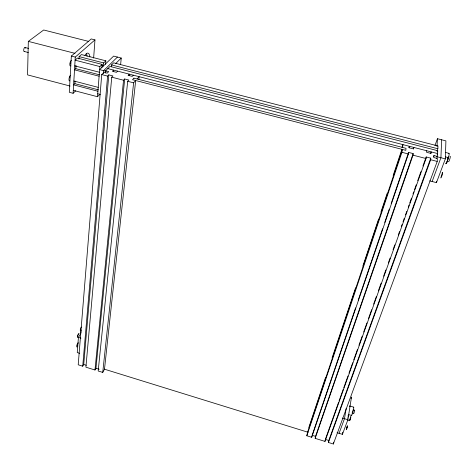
<?xml version="1.0" encoding="UTF-8"?>
<svg xmlns="http://www.w3.org/2000/svg" width="474" height="474" viewBox="0 0 474 474"><rect width="100%" height="100%" fill="white"/><g stroke="black" fill="none" stroke-linecap="round" stroke-linejoin="round"><path stroke-width="0.71" d="M88.762 41.434L43.697 29.998L28.333 41.386L27.551 74.886L70.146 86.055M429.657 180.861L436.459 182.644L445.341 158.879L445.904 140.873L437.419 138.71L434.96 145.524M441.655 139.789L440.915 157.735L432.128 181.512M422.938 166.024L426.173 156.953L430.759 158.144L328.784 440.47L328.423 442.473L333.346 444.002L437.218 161.433L437.366 158.482L433.84 157.569L433.959 155.531L437.466 156.432L436.702 158.517M437.466 156.432L437.745 150.708L109.98 66.437L105.572 70.786L105.388 72.996M436.969 151.147L437.846 148.735L437.982 145.951L113.647 62.817L111.503 64.932L111.343 66.769M436.459 182.644L436.53 181.216M441.14 176.488L441.223 176.808L441.436 176.47M437.016 146.579L437.419 138.71M93.633 58.041L94.972 39.887L91.239 38.939L71.349 56.068L69.299 92.294L73.115 93.295L75.722 90.789M73.115 93.295L75.277 57.081L94.972 39.887M97.922 91.245L73.618 84.876L74.886 83.679L75.046 81.101M99.113 76.213L74.513 69.838L75.799 68.677L76 65.376M78.974 59.066L79.128 56.619L81.457 54.569L105.856 60.82L105.566 64.334M328.423 442.473L430.659 159.732L430.759 158.144M352.028 412.973L352.188 413.227M391.169 203.53L408.606 152.415L413.162 153.594L315.548 436.364L315.151 438.355L324.968 441.401L426.055 158.541L426.173 156.953M426.641 150.726L426.529 152.267L431.062 153.44L431.162 151.893L430.665 153.286M80.74 333.672L78.447 337.375L77.244 352.573L79.697 353.326M73.292 90.356L97.49 96.72L99.878 66.561L102.111 64.417L77.469 58.077L75.088 60.174L99.878 66.561M101.863 67.48L102.111 64.417M105.572 70.786L108.712 71.598L107.148 73.156L103.996 72.344L101.726 74.578L78.204 364.796L82.725 366.201L83.726 364.482L108.813 74.88L112.93 75.947L111.734 77.167L85.907 367.19L94.984 370.004L95.955 368.274L124.686 78.986L128.827 80.059L127.684 81.297L98.183 371L102.734 372.41L104.493 369.199L135.683 80.533L133.609 82.832L102.734 372.41M105.856 60.82L103.67 62.924L103.415 65.981L102.017 65.619M103.338 73.583L103.575 70.662L117.439 57.064M82.725 366.201L107.598 76.101L108.813 74.88M113.434 71.562L113.564 70.087L112.391 71.272L116.468 72.326L117.635 71.136M347.223 426.564L347.199 426.25M120.621 64.63L121.243 58.035L113.642 56.092L99.629 69.642L106.212 71.337M94.984 370.004L123.53 80.225L124.686 78.986M129.088 75.597L129.242 74.122L128.116 75.325L132.216 76.385L133.33 75.176M315.151 438.355L412.996 155.158L413.162 153.594M138.835 79.614L139.16 76.681L137.128 78.933M306.82 435.766L401.922 152.296L402.302 149.423L307.596 432.122L306.82 435.766L311.708 437.283L408.422 153.979L408.606 152.415M402.568 147.432L402.941 144.623L401.999 147.432M353.171 409.637L352.905 411.011M337.073 432.691L342.429 434.344L347.892 419.733L351.507 397.034L350.997 398.415M353.64 412.949C353.355 416.006 355.583 407.948 354.315 410.419M346.162 408.464L344.48 418.69L339.082 433.307M342.429 434.344L342.779 432.205M333.346 444.002L333.672 442.147M349.788 419.543C349.273 423.318 351.821 414.697 350.547 416.824M346.381 428.626C345.848 432.063 348.153 425.089 347.27 425.587M348.129 416.557L348.147 415.449M324.968 441.401L325.217 440.068M347.181 426.819L346.755 428.431M350.547 417.997L350.487 417.375M311.708 437.283L311.981 435.962M447.657 159.702L447.693 158.731M350.031 418.921L350.203 418.234M346.695 427.678L346.98 426.713M350.47 418.341L349.954 419.792M347.697 418.287L347.857 417.701M352.763 411.556L352.455 412.558M447.545 160.123L447.272 160.994M308.841 427.471L325.519 377.642M332.096 357.989L355.589 287.801M362.871 266.044L378.608 219.018M380.96 212.002L387.299 193.048M393.171 175.504L401.863 149.535M408.849 147.669L409.323 146.27L409.145 147.787L413.654 148.949L413.82 147.426L413.334 148.824M355.583 307.863L312.117 435.304L315.548 436.364M358.214 300.161L382.571 228.735M384.722 222.436L389.261 209.129M338.537 402.438L325.342 439.404L328.784 440.47M339.034 401.045L343.265 389.19M343.763 387.797L347.993 375.941M348.994 373.151L352.727 362.687M353.723 359.896L357.455 349.439M358.948 345.256L362.189 336.185M363.682 332.001L366.917 322.936M368.411 318.753L371.652 309.688M373.642 304.107L376.38 296.434M378.371 290.858L381.108 283.185M383.602 276.212L385.842 269.937M388.33 262.963L390.072 258.081M393.059 249.709L394.806 244.827M398.29 235.063L399.535 231.579M401.277 226.696L402.023 224.605M403.019 221.814L404.263 218.324M405.507 214.841L406.757 211.351M408.25 207.168L408.997 205.076M409.743 202.985L411.485 198.102M412.978 193.919L413.725 191.828M414.472 189.736L416.213 184.854M417.707 180.665L420.948 171.6M433.449 156.918L433.959 155.531M437.306 151.923L437.745 150.708M437.152 154.802L437.609 153.552L107.788 68.6M441.567 176.162L442.041 173.638M447.124 161.379L446.763 162.055M133.958 78.115L132.501 79.709L405.791 150.323L406.04 148.326L133.923 78.151M97.49 96.72L99.688 94.439M115.656 63.593L121.243 58.035M28.333 41.386L74.987 53.349M79.128 56.619L103.67 62.924M111.503 64.932L437.846 148.735M71.349 56.068L75.277 57.081M445.601 152.468L448.955 153.327M25.009 47.483L28.476 48.378M445.317 156.823L448.072 157.534M436.495 156.592L445.341 158.879M24.162 51.441L28.316 52.513M74.75 65.868L99.427 72.249M101.726 74.578L107.598 76.101M111.734 77.167L123.53 80.225M127.684 81.297L133.609 82.832M401.922 152.296L408.422 153.979M412.996 155.158L426.055 158.541M430.659 159.732L437.218 161.433M75.799 68.677L99.617 74.845M73.849 81.001L98.231 87.37M74.886 83.679L98.408 89.835M97.721 93.763L100.304 94.445M350.209 406.094L353.675 407.142M348.746 414.632L351.518 415.479M78.447 337.375L80.936 338.14M342.441 418.068L347.892 419.733M347.697 420.118L349.694 420.728M104.162 369.098L308.112 432.276M83.726 364.482L86.268 365.27M95.955 368.274L99.143 369.264M69.666 80.888A2.767 0.936 -77.5 0 1 69.068 78.506A2.767 0.936 -77.5 0 1 70.502 75.502M69.767 77.357A1.629 0.551 -77.5 0 1 69.927 77.031M70.276 63.937A1.653 0.563 -77.9 0 1 70.371 63.113M70.786 65.773A2.808 0.954 -77.9 0 1 69.862 63.812A2.808 0.954 -77.9 0 1 71.355 60.453M84.929 55.262A12.277 3.964 -77.7 0 1 89.906 57.004M86.315 53.491A12.271 4.005 -77.7 0 1 87.062 56.258M24.381 51.435A2.026 0.806 -78.7 0 1 23.807 49.237A2.026 0.806 -78.7 0 1 25.193 47.613M25.341 47.862A2.026 0.806 -78.7 0 1 25.43 48.224M447.734 157.984A2.992 0.391 -72.9 0 1 448.078 158.642A2.992 0.391 -72.9 0 1 446.869 162.499A2.992 0.391 -72.9 0 1 446.318 162.499M442.189 172.761A2.945 0.385 -73.1 0 1 442.538 173.288A2.945 0.385 -73.1 0 1 441.466 176.921A2.945 0.385 -73.1 0 1 440.749 177.637M450.004 156.651A2.743 0.361 -72.9 0 1 449.808 159.039A2.743 0.361 -72.9 0 1 448.546 161.492M448.671 153.635A5.481 0.711 -72.9 0 1 448.12 158.778A5.481 0.711 -72.9 0 1 445.696 163.287M448.244 156.799A2.737 0.355 -72.9 0 1 448.131 157.368M80.621 330.651A2.056 0.498 -72 0 1 80.349 329.513A2.056 0.498 -72 0 1 81.315 327.06M81.013 332.926A4.118 0.989 -72 0 1 81.19 330.011M77.226 346.796A2.222 0.533 -71.7 0 1 76.972 345.031A2.222 0.533 -71.7 0 1 78.37 342.898M77.138 345.273A1.309 0.314 -71.7 0 1 77.452 344.325M77.718 343.846A1.309 0.314 -71.7 0 1 77.937 343.65M77.973 337.346A2.24 0.545 -71.9 0 1 77.712 335.533A2.24 0.545 -71.9 0 1 79.122 333.418M77.943 336.676A1.315 0.32 -71.9 0 1 77.967 335.468M78.198 334.834A1.315 0.32 -71.9 0 1 78.465 334.36M353.29 407.759A4.307 0.444 -75.2 0 1 353.663 408.552A4.307 0.444 -75.2 0 1 352.277 413.921A4.307 0.444 -75.2 0 1 351.424 414.957M349.605 405.993A4.307 0.421 -75.1 0 1 349.611 406.378M349.747 406.011A4.847 0.474 -75.1 0 1 349.652 406.763"/></g></svg>
